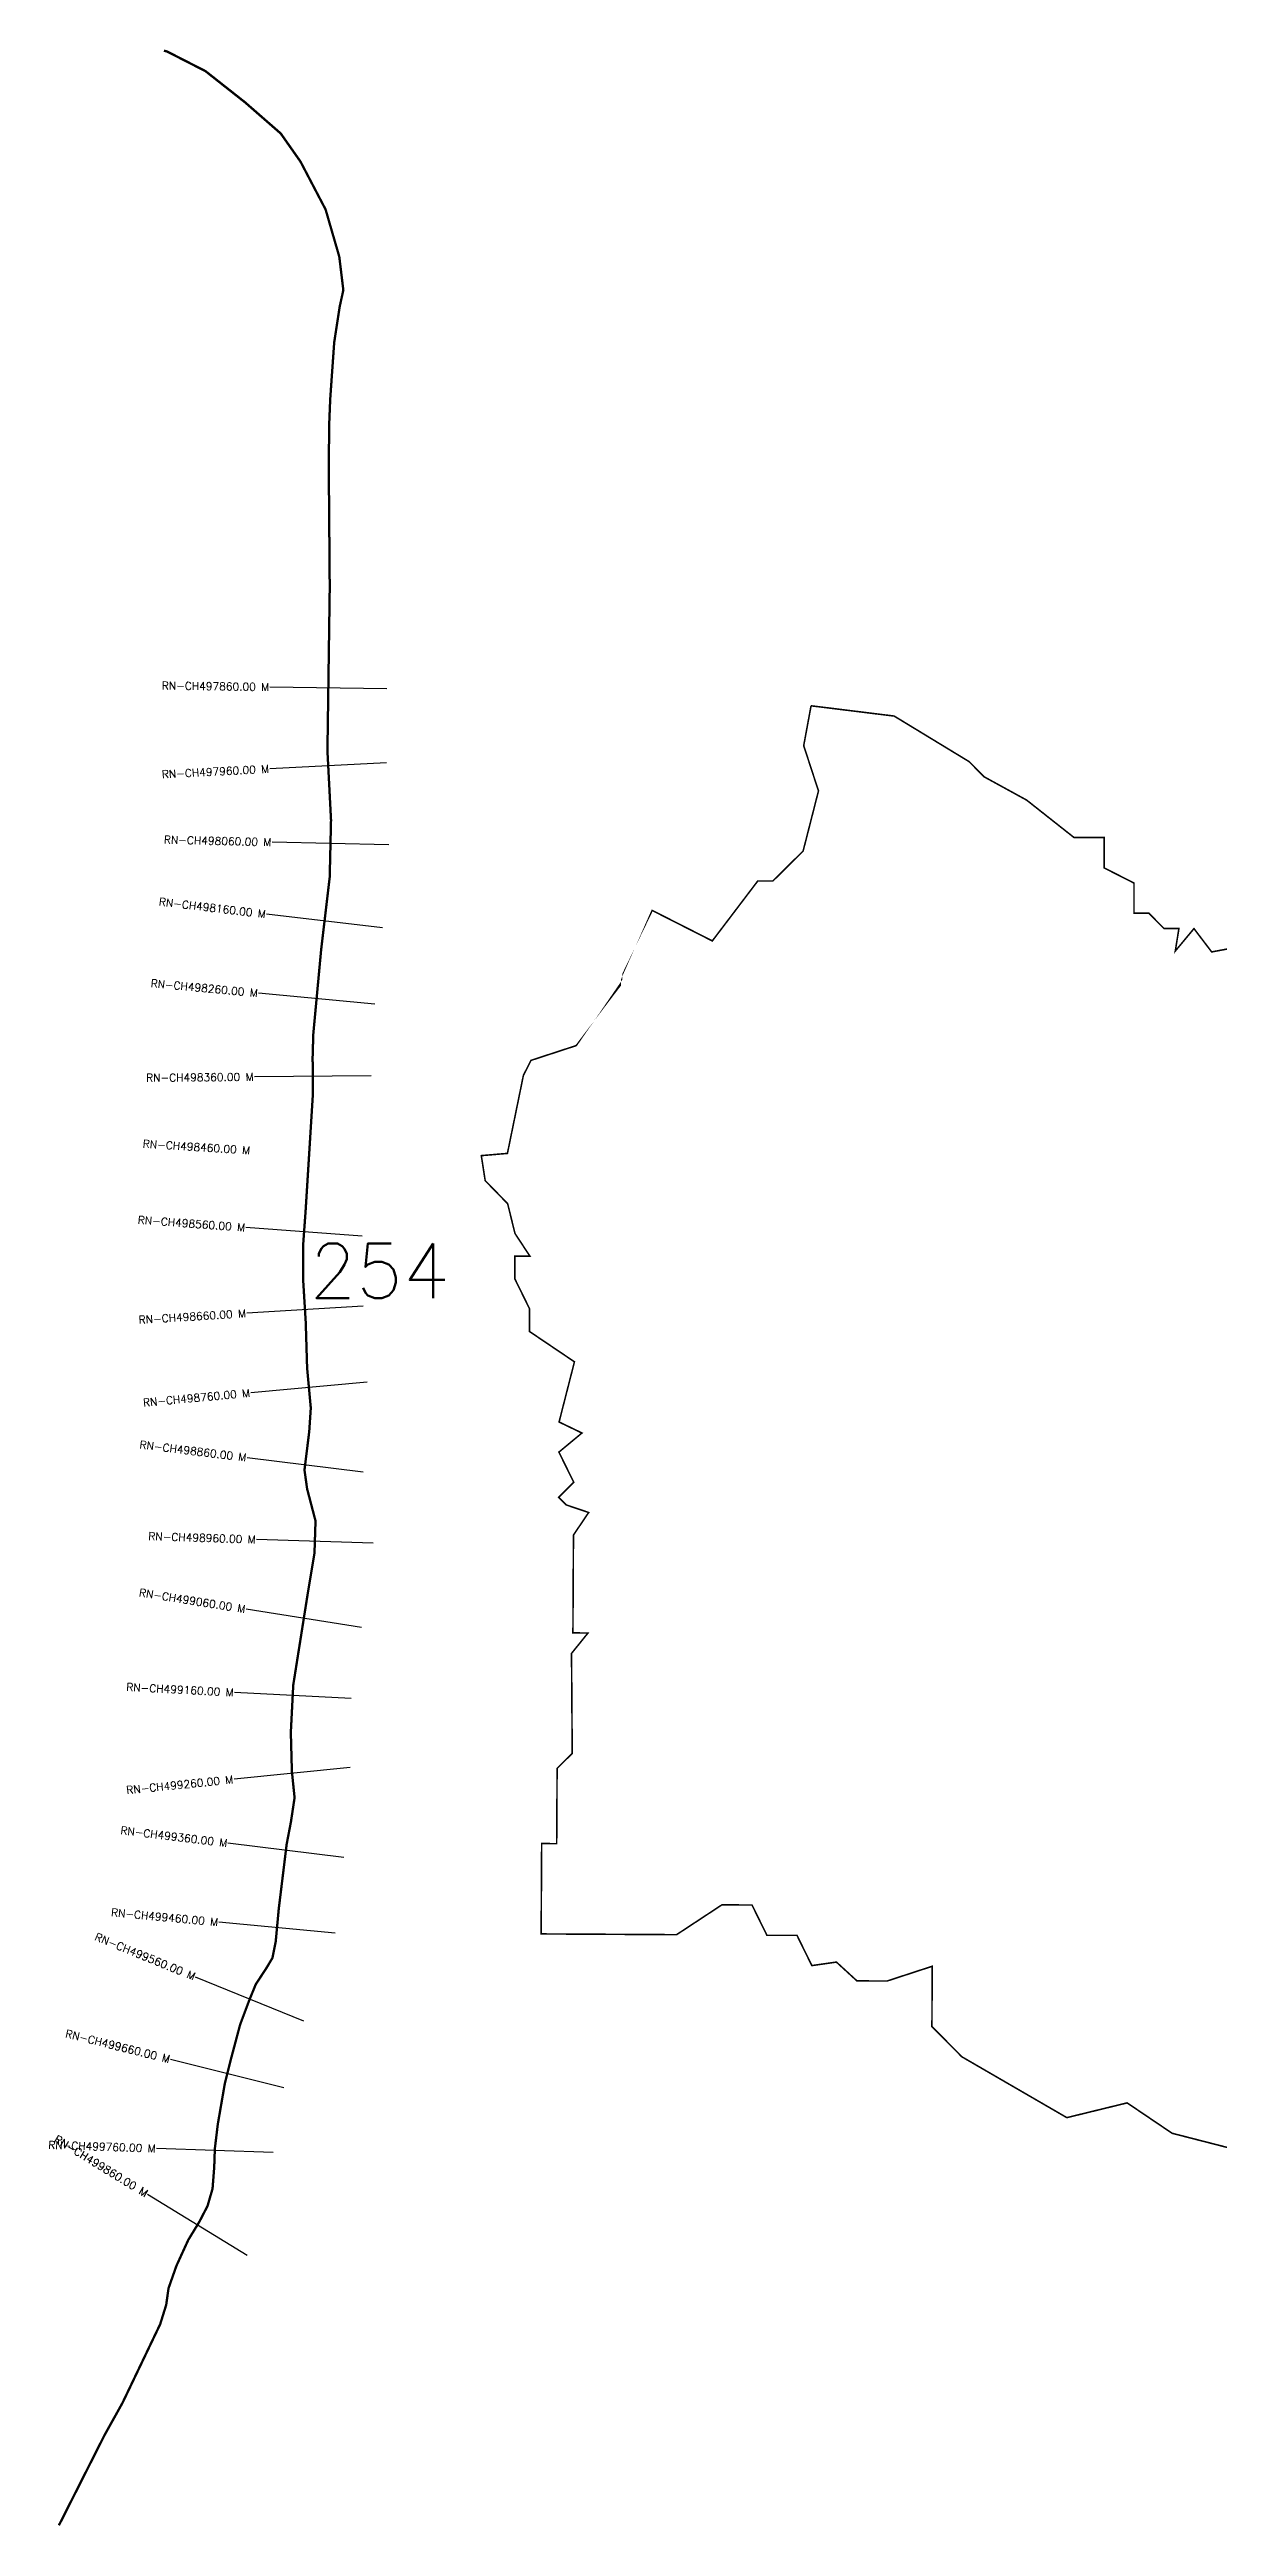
# Model space of a CAD drawing. Header units: metres. Extents: x 317545 to 320872, y 1885910 to 1889090.
# Drawn here: x 317545 to 319046, y 1885910 to 1889090 of the extents above; entities that cross this region are included whole.
import ezdxf
from ezdxf.enums import TextEntityAlignment as Align

# ---------------------------------------------------------------- set-up
doc = ezdxf.new("R2010")
doc.units = ezdxf.units.M
for name, color, linetype in [('CS', 134, 'Continuous'), ('CSMark', 6, 'Continuous'), ('NATURALLY PROTECTED', 3, 'Continuous')]:
    doc.layers.add(name, color=color, linetype=linetype)
doc.styles.get("Standard").update_dxf_attribs({"font": 'simplex.shx'})

msp = doc.modelspace()

# ---------------------------------------------------------------- linework, layer by layer
at = {"color": 6, "const_width": 2, "flags": 128}
for points in [[(319063.9380014674, 1886394.88547332), (318986.7355578788, 1886414.693885867), (318928.9557466667, 1886453.706628158), (318851.4763464421, 1886434.772409481), (318716.6032429569, 1886512.90704538), (318678.1365850241, 1886551.752637915), (318678.5738458495, 1886629.122559043), (318620.4662529093, 1886610.13685971), (318581.7812923455, 1886610.355490122), (318555.4820293257, 1886634.47651057), (318523.8920020363, 1886629.996752912), (318504.7971513879, 1886668.790864791), (318466.2199658788, 1886668.790864791), (318447.0170123941, 1886707.745608641), (318408.3320518304, 1886707.964239054), (318350.1153075746, 1886669.66505866), (318176.1199827003, 1886670.648403844), (318176.7755461562, 1886786.645287094), (318196.0890272177, 1886786.536135779), (318196.6354393586, 1886883.219537967), (318216.0580717351, 1886902.423867712), (318215.1289690298, 1887030.764987573), (318236.3037451069, 1887056.996232429), (318216.9322656042, 1887057.105711526), (318217.6425686092, 1887182.788334527), (318237.1779389759, 1887211.678076242), (318208.2042946005, 1887221.498871527), (318198.6021297277, 1887231.210187715), (318218.0250898859, 1887250.472515903), (318198.9299114558, 1887289.20862934), (318228.5369810122, 1887313.747411119), (318199.1485418685, 1887327.893589904), (318218.899283755, 1887405.154359716), (318161.1191447612, 1887444.109103566), (318161.2831995161, 1887473.1373236), (318142.1881849769, 1887511.902436258), (318142.3520758409, 1887540.90165707), (318161.5938213617, 1887540.90165707), (318142.5161305959, 1887569.929877104), (318133.0548046387, 1887608.203081106), (318104.2135274181, 1887637.803689671), (318099.257595596, 1887669.872003157), (318132.7937342526, 1887672.722629308), (318153.320271066, 1887772.898846353), (318163.086162912, 1887792.157751756), (318221.1937558522, 1887811.14345109), (318279.6294583024, 1887888.185590489), (318279.6294583023, 1887907.554420487), (318318.7516796914, 1887984.705711202), (318396.0121217217, 1887945.528140875), (318454.4474963901, 1888022.512281833), (318473.7609774512, 1888022.403130518), (318512.6645684276, 1888060.869460668), (318532.415310314, 1888138.130230481), (318513.4296109812, 1888196.237823421), (318522.8828099099, 1888247.394589576)], [(318522.8828099099, 1888247.394589576), (318629.6447968617, 1888234.209222086), (318726.000417322, 1888175.664368321), (318745.2047470675, 1888156.241735944), (318799.8703423931, 1888126.291177708), (318860.7643694917, 1888078.21625136), (318899.4505656585, 1888078.216251361), (318899.4505656585, 1888039.259168885), (318937.8065088909, 1888019.78054891), (318937.8065088909, 1887981.152353038), (318956.901687321, 1887981.044435473), (318976.1636877265, 1887961.563476873), (318995.4771687876, 1887961.454325557), (318990.7909649935, 1887932.468567648), (319014.7906498486, 1887961.345174242), (319037.5581906852, 1887931.384199788), (319092.0514196606, 1887941.594432355)]]:
    msp.add_lwpolyline(points, dxfattribs=at)
at = {"layer": 'CS'}
for p, q in [((317977.7040848962, 1888269.34660663), (317827.7189733841, 1888271.459974726)), ((317977.4515532611, 1888174.327672585), (317827.6535359351, 1888166.54602718)), ((317980.4625824059, 1888068.808614321), (317830.5025089926, 1888072.269305272)), ((317972.303570743, 1887962.139912935), (317823.3403792227, 1887979.745808882)), ((317962.308906676, 1887864.503247175), (317812.9575154445, 1887878.437447447)), ((317957.753182615, 1887772.363704683), (317807.7593951654, 1887770.998520988)), ((317946.3732437929, 1887566.636821228), (317796.7639986317, 1887577.456884181)), ((317947.5562097993, 1887476.767496819), (317797.8387780283, 1887467.564745932)), ((317952.4316817325, 1887379.215275849), (317803.0654318904, 1887365.441263793)), ((317947.320811307, 1887263.636009403), (317798.4528261644, 1887282.029568046)), ((317960.3717443986, 1887172.121975877), (317810.448609077, 1887176.923381438)), ((317945.2635734209, 1887063.90721105), (317797.1132456475, 1887087.390830461)), ((317931.8599594338, 1886972.898387408), (317782.056154823, 1886980.567815296)), ((317930.7629700411, 1886884.442200523), (317781.5382599814, 1886869.211116924)), ((317922.6569726667, 1886768.813502499), (317773.7666374597, 1886787.025259195)), ((317911.4448097494, 1886671.622000646), (317762.0924573703, 1886685.545895174)), ((317871.1267916549, 1886558.474155833), (317732.2526352681, 1886615.166030805)), ((317845.6606295164, 1886472.998996905), (317700.1379216026, 1886509.374008677)), ((317831.7931807037, 1886390.052490365), (317681.8784058863, 1886395.108209052)), ((317798.4201043461, 1886257.710390809), (317670.4910471629, 1886336.031245811))]:
    msp.add_line(p, q, dxfattribs=at)
at = {"layer": 'NATURALLY PROTECTED', "const_width": 3, "flags": 128}
msp.add_lwpolyline([(317691.4868052287, 1889088.441903846), (317695.1856264735, 1889087.601829289), (317744.8972262041, 1889062.202545013), (317795.6769796581, 1889022.186956275), (317841.5730546535, 1888982.157939486), (317866.9629313805, 1888946.049913272), (317899.205711753, 1888884.562872724), (317916.7712004082, 1888824.04265177), (317921.9786931062, 1888781.069670704), (317917.3539669001, 1888760.074286779), (317910.2660713018, 1888713.976842362), (317905.1554137216, 1888641.586401251), (317903.8316696258, 1888609.482457222), (317903.2787132309, 1888554.411924514), (317904.5186760546, 1888398.65594918), (317901.5695752845, 1888189.359178161), (317906.1775452354, 1888100.654964403), (317904.4851635442, 1888027.319987684), (317893.5098169343, 1887934.45776391), (317883.3890392938, 1887825.979902503), (317882.5344703206, 1887796.052497053), (317882.9533766778, 1887750.026919476), (317880.0042759114, 1887702.830939078), (317873.5057027165, 1887598.830920962), (317870.3024046318, 1887554.538848396), (317870.3024046318, 1887511.131277128), (317873.670411759, 1887456.33794509), (317875.4633309775, 1887397.109402363), (317880.1885947072, 1887345.86834555), (317878.1610879311, 1887315.520005753), (317872.0785675914, 1887266.291220456), (317875.4633309775, 1887242.02076197), (317886.2543587917, 1887200.882129503), (317884.9306146958, 1887159.548429898), (317876.1503374064, 1887106.952169822), (317867.3868163684, 1887051.666036596), (317857.6493321571, 1886990.235494345), (317854.5347692677, 1886929.400008629), (317855.8920258702, 1886879.360154714), (317859.3438142733, 1886845.541673218), (317854.7023318121, 1886814.669732158), (317849.1895241225, 1886785.912729527), (317839.0352339753, 1886702.896262811), (317835.1310267085, 1886661.018428562), (317830.8581818425, 1886639.653443744), (317823.1670610876, 1886626.830346178), (317809.4772012652, 1886605.896562399), (317800.9315115371, 1886584.96277862), (317789.3864522771, 1886554.193504474), (317777.4057304011, 1886509.215129419), (317769.7146096462, 1886478.445855274), (317760.6997447954, 1886426.270529543), (317756.9128313073, 1886394.86472053), (317756.108531096, 1886371.015196392), (317753.9637305373, 1886343.582596951), (317747.5293288575, 1886321.344943364), (317736.8053260603, 1886300.708893637), (317722.8641224251, 1886277.937372097), (317707.5824184389, 1886244.601425098), (317697.3946157814, 1886215.659622022), (317694.4287587599, 1886194.40757081), (317686.6538567328, 1886169.480044074), (317671.3721527466, 1886137.591700564), (317638.3155908416, 1886068.612547309), (317615.3057256238, 1886027.358234928), (317558.4182420344, 1885914.937964023), (317556.4510977488, 1885911.395141367)], dxfattribs=at)

# ---------------------------------------------------------------- texts
at = {"insert": (317878.3791168485, 1887556.933232186), "char_height": 70, "attachment_point": 1}
msp.add_mtext_dynamic_manual_height_columns('254', width=95.17246124148369, gutter_width=1, heights=[0], dxfattribs=at)
at = {"layer": 'CSMark'}
for s, rotation, p in [('RN-CH497860.00 M', 359.1927261408579, (317826.7190726408, 1888271.474063847)), ('RN-CH497960.00 M', 2.97370446393324, (317826.6548824863, 1888166.494149544)), ('RN-CH498060.00 M', 358.6779961308569, (317829.5027751698, 1888072.292376545)), ('RN-CH498160.00 M', 353.2595057238955, (317822.3472912792, 1887979.863181521)), ('RN-CH498260.00 M', 354.669842702657, (317811.961839503, 1887878.530342115)), ('RN-CH498360.00 M', 0.5214689590615595, (317806.7594365824, 1887770.989419763)), ('RN-CH498460.00 M', 356.4244493757203, (317802.2153640896, 1887676.574225621)), ('RN-CH498560.00 M', 355.8634478166755, (317795.766603664, 1887577.529017934)), ('RN-CH498660.00 M', 3.517400861914881, (317796.8406618165, 1887467.503394259)), ('RN-CH498760.00 M', 5.268707241710855, (317802.0696568915, 1887365.349437046)), ('RN-CH498860.00 M', 352.9564505269288, (317797.46037293, 1887282.15219177)), ('RN-CH498960.00 M', 358.1656848399873, (317809.4491215082, 1887176.955390809)), ('RN-CH499060.00 M', 350.9928648357914, (317796.1255767957, 1887087.547387924)), ('RN-CH499160.00 M', 357.0692164351965, (317781.0574627923, 1886980.618944815)), ('RN-CH499260.00 M', 5.827889524019607, (317780.543428581, 1886869.109576366)), ('RN-CH499360.00 M', 353.0264165516431, (317772.774035225, 1886787.146670906)), ('RN-CH499460.00 M', 354.6737962900218, (317761.0967750211, 1886685.638721137)), ('RN-CH499560.00 M', 337.7934992526543, (317731.3268075589, 1886615.543976638)), ('RN-CH499660.00 M', 345.965855871282, (317699.1677702165, 1886509.616508755)), ('RN-CH499760.00 M', 358.0684918912805, (317680.8789740542, 1886395.141913843)), ('RN-CH499860.00 M', 328.5241566968485, (317669.6381867816, 1886336.553384844))]:
    msp.add_text(s, height=10, rotation=rotation, dxfattribs=at).set_placement(p, align=Align.MIDDLE_RIGHT)

doc.saveas('drawing.dxf')
